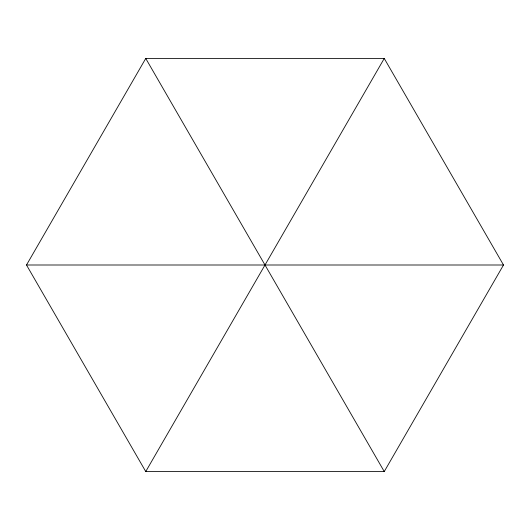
<?xml version="1.0" encoding="UTF-8"?>
<svg xmlns="http://www.w3.org/2000/svg" width="530" height="530" viewBox="0 0 530 530"><rect width="100%" height="100%" fill="white"/><g stroke="black" fill="none" stroke-linecap="round" stroke-linejoin="round"><path stroke-width="0.79" d="M26.5 265L145.75 58.452L384.25 58.452L503.5 265L384.25 471.548L145.75 471.548L26.5 265L503.5 265M145.75 471.548L384.25 58.452M145.75 58.452L384.25 471.548"/></g></svg>
